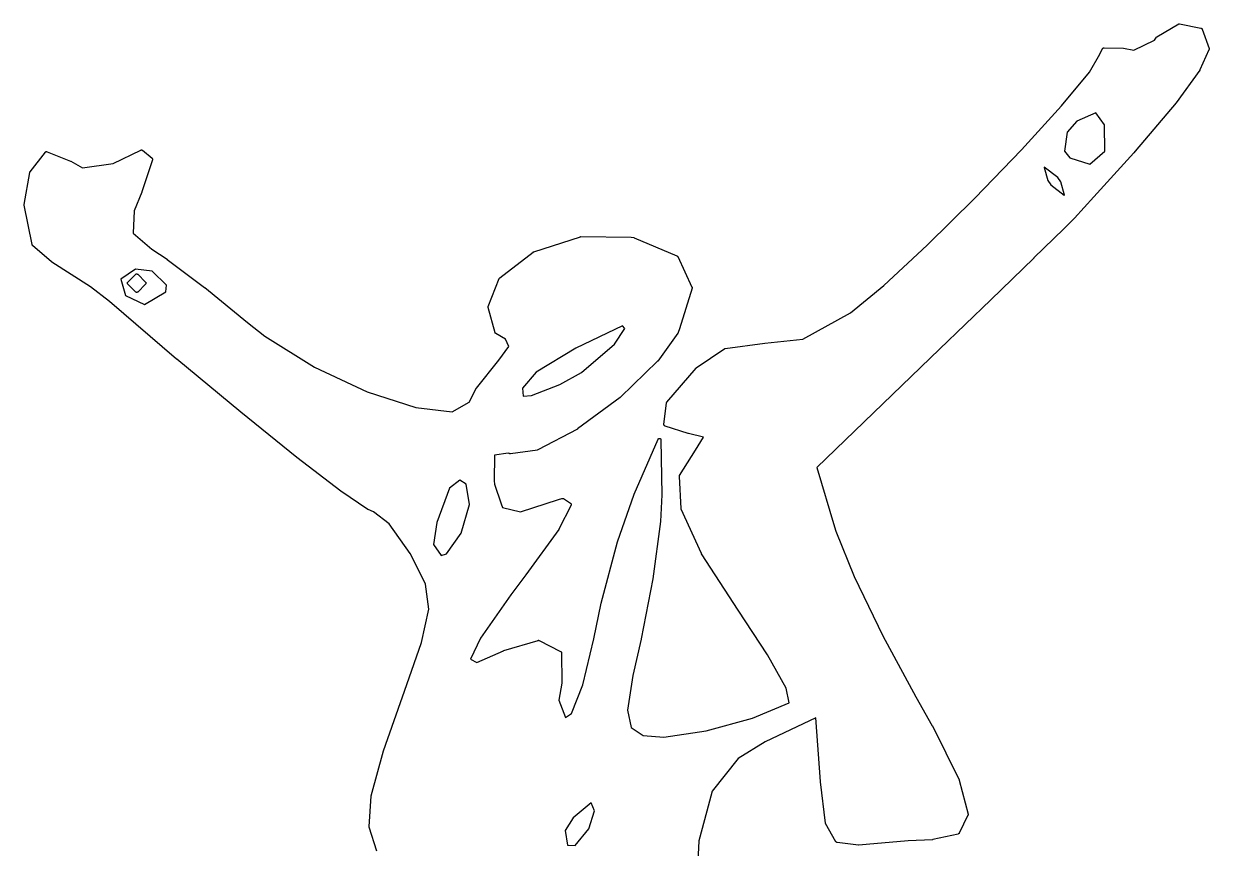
# Model space of a CAD drawing. Extents: x 69 to 231, y -99 to -49.
# Drawn here: x 165.905 to 169.905, y -87.188 to -84.404 of the extents above; entities that cross this region are included whole.
import ezdxf

# ---------------------------------------------------------------- set-up
doc = ezdxf.new("R2010")
doc.units = 0
doc.layers.add('BLACK', color=7, linetype='CONTINUOUS')

msp = doc.modelspace()

# ---------------------------------------------------------------- linework, layer by layer
at = {"layer": 'BLACK', "linetype": 'CONTINUOUS'}
for p, q in [((169.728, -84.4488), (169.802, -84.4051)), ((169.802, -84.4048), (169.803, -84.4047)), ((169.802, -84.405), (169.802, -84.4048)), ((169.802, -84.4048), (169.802, -84.4048)), ((169.802, -84.4051), (169.802, -84.405)), ((169.802, -84.4051), (169.802, -84.4051)), ((169.803, -84.4046), (169.803, -84.4045)), ((169.803, -84.4045), (169.803, -84.4045)), ((169.803, -84.4045), (169.804, -84.4045)), ((169.803, -84.4047), (169.803, -84.4046)), ((169.804, -84.4045), (169.804, -84.4044)), ((169.804, -84.4044), (169.804, -84.4045)), ((169.804, -84.4045), (169.804, -84.4045)), ((169.804, -84.4045), (169.805, -84.4045)), ((169.805, -84.4045), (169.805, -84.4045)), ((169.805, -84.4045), (169.805, -84.4045)), ((169.805, -84.4045), (169.877, -84.4193)), ((169.877, -84.4193), (169.878, -84.4193)), ((169.878, -84.4193), (169.878, -84.4193)), ((169.878, -84.4193), (169.878, -84.4193)), ((169.878, -84.4193), (169.878, -84.4195)), ((169.878, -84.4195), (169.878, -84.4196)), ((169.878, -84.4196), (169.879, -84.4196)), ((169.879, -84.4196), (169.879, -84.4197)), ((169.879, -84.4197), (169.879, -84.4199)), ((169.879, -84.4199), (169.879, -84.4201)), ((169.879, -84.4201), (169.879, -84.4201)), ((169.879, -84.4201), (169.879, -84.4202)), ((169.879, -84.4202), (169.88, -84.4204)), ((169.88, -84.4204), (169.88, -84.4207)), ((169.88, -84.4207), (169.88, -84.4208)), ((169.88, -84.4208), (169.88, -84.4208)), ((169.88, -84.4208), (169.88, -84.4211)), ((169.88, -84.4211), (169.881, -84.4214)), ((169.881, -84.4214), (169.881, -84.4215)), ((169.881, -84.4215), (169.881, -84.4216)), ((169.881, -84.4216), (169.881, -84.4219)), ((169.881, -84.4219), (169.881, -84.4223)), ((169.881, -84.4223), (169.881, -84.4224)), ((169.881, -84.4224), (169.881, -84.4225)), ((169.881, -84.4225), (169.905, -84.4885)), ((169.65, -84.4932), (169.72, -84.4597)), ((169.72, -84.4597), (169.727, -84.4503)), ((169.727, -84.4494), (169.728, -84.4491)), ((169.727, -84.4495), (169.727, -84.4494)), ((169.727, -84.4494), (169.727, -84.4494)), ((169.727, -84.4498), (169.727, -84.4495)), ((169.727, -84.4501), (169.727, -84.4498)), ((169.727, -84.4502), (169.727, -84.4501)), ((169.727, -84.4503), (169.727, -84.4502)), ((169.727, -84.4502), (169.727, -84.4502)), ((169.728, -84.4489), (169.728, -84.4488)), ((169.728, -84.4491), (169.728, -84.4489)), ((169.728, -84.4489), (169.728, -84.4489)), ((169.501, -84.5676), (169.536, -84.5068)), ((169.536, -84.5068), (169.545, -84.4885)), ((169.545, -84.4879), (169.546, -84.4877)), ((169.545, -84.4881), (169.545, -84.4879)), ((169.545, -84.4884), (169.545, -84.4881)), ((169.545, -84.4885), (169.545, -84.4884)), ((169.546, -84.4869), (169.547, -84.4867)), ((169.546, -84.487), (169.546, -84.4869)), ((169.546, -84.4871), (169.546, -84.487)), ((169.546, -84.4874), (169.546, -84.4871)), ((169.546, -84.4876), (169.546, -84.4874)), ((169.546, -84.4877), (169.546, -84.4876)), ((169.547, -84.4862), (169.548, -84.4861)), ((169.547, -84.4864), (169.547, -84.4862)), ((169.547, -84.4865), (169.547, -84.4864)), ((169.547, -84.4864), (169.547, -84.4864)), ((169.547, -84.4867), (169.547, -84.4865)), ((169.548, -84.4859), (169.549, -84.4858)), ((169.548, -84.486), (169.548, -84.4859)), ((169.548, -84.4861), (169.548, -84.486)), ((169.548, -84.486), (169.548, -84.486)), ((169.549, -84.4858), (169.549, -84.4857)), ((169.549, -84.4857), (169.549, -84.4857)), ((169.549, -84.4857), (169.55, -84.4857)), ((169.549, -84.4858), (169.549, -84.4858)), ((169.55, -84.4857), (169.615, -84.4867)), ((169.615, -84.4867), (169.615, -84.4867)), ((169.615, -84.4867), (169.615, -84.4868)), ((169.615, -84.4868), (169.615, -84.4868)), ((169.615, -84.4868), (169.65, -84.4932)), ((169.904, -84.4922), (169.873, -84.5607)), ((169.905, -84.4918), (169.904, -84.4922)), ((169.905, -84.4885), (169.905, -84.4885)), ((169.905, -84.4885), (169.905, -84.489)), ((169.905, -84.489), (169.905, -84.4893)), ((169.905, -84.4893), (169.905, -84.4894)), ((169.905, -84.4894), (169.905, -84.4895)), ((169.905, -84.4895), (169.905, -84.4899)), ((169.905, -84.4899), (169.905, -84.4903)), ((169.905, -84.4903), (169.905, -84.4904)), ((169.905, -84.4904), (169.905, -84.4904)), ((169.905, -84.4904), (169.905, -84.4908)), ((169.905, -84.4908), (169.905, -84.4913)), ((169.905, -84.4913), (169.905, -84.4913)), ((169.905, -84.4913), (169.905, -84.4914)), ((169.905, -84.4914), (169.905, -84.4918)), ((169.406, -84.6817), (169.501, -84.5676)), ((169.873, -84.5616), (169.793, -84.6716)), ((169.873, -84.5607), (169.873, -84.5607)), ((169.873, -84.5607), (169.873, -84.5612)), ((169.873, -84.5612), (169.873, -84.5615)), ((169.873, -84.5615), (169.873, -84.5616)), ((169.873, -84.5616), (169.873, -84.5616)), ((169.873, -84.5616), (169.873, -84.5616)), ((169.793, -84.6719), (169.655, -84.8344)), ((169.793, -84.6716), (169.793, -84.6717)), ((169.793, -84.6717), (169.793, -84.6718)), ((169.793, -84.6718), (169.793, -84.6719)), ((169.271, -84.83), (169.406, -84.6817)), ((169.522, -84.7052), (169.458, -84.7333)), ((169.552, -84.7462), (169.522, -84.7052)), ((169.458, -84.7333), (169.426, -84.7704)), ((169.553, -84.8343), (169.552, -84.7462)), ((169.426, -84.7704), (169.417, -84.835)), ((165.927, -84.9041), (165.978, -84.8381)), ((165.978, -84.8373), (165.979, -84.8372)), ((165.978, -84.8375), (165.978, -84.8373)), ((165.978, -84.8377), (165.978, -84.8375)), ((165.978, -84.8379), (165.978, -84.8377)), ((165.978, -84.838), (165.978, -84.8379)), ((165.978, -84.8381), (165.978, -84.838)), ((165.979, -84.8368), (165.98, -84.8367)), ((165.979, -84.8369), (165.979, -84.8368)), ((165.979, -84.837), (165.979, -84.8369)), ((165.979, -84.8372), (165.979, -84.837)), ((165.98, -84.8364), (165.98, -84.8363)), ((165.98, -84.8363), (165.981, -84.8363)), ((165.98, -84.8365), (165.98, -84.8364)), ((165.98, -84.8366), (165.98, -84.8365)), ((165.98, -84.8367), (165.98, -84.8366)), ((165.981, -84.8362), (165.982, -84.8361)), ((165.981, -84.8363), (165.981, -84.8362)), ((165.981, -84.8362), (165.981, -84.8362)), ((165.981, -84.8362), (165.981, -84.8362)), ((165.982, -84.8361), (165.982, -84.8362)), ((165.982, -84.8362), (165.982, -84.8362)), ((165.982, -84.8362), (165.982, -84.8362)), ((165.982, -84.8362), (165.983, -84.8362)), ((165.983, -84.8362), (165.983, -84.8363)), ((165.983, -84.8363), (165.983, -84.8363)), ((165.983, -84.8363), (165.983, -84.8364)), ((165.983, -84.8364), (165.984, -84.8365)), ((165.984, -84.8365), (166.063, -84.8681)), ((166.207, -84.8763), (166.3, -84.8309)), ((166.3, -84.8309), (166.301, -84.8307)), ((166.3, -84.8309), (166.3, -84.8309)), ((166.301, -84.8306), (166.301, -84.8305)), ((166.301, -84.8305), (166.302, -84.8305)), ((166.301, -84.8307), (166.301, -84.8306)), ((166.301, -84.8306), (166.301, -84.8306)), ((166.302, -84.8305), (166.302, -84.8304)), ((166.302, -84.8304), (166.302, -84.8304)), ((166.302, -84.8304), (166.302, -84.8304)), ((166.302, -84.8304), (166.303, -84.8304)), ((166.303, -84.8304), (166.303, -84.8304)), ((166.303, -84.8304), (166.303, -84.8304)), ((166.303, -84.8304), (166.303, -84.8305)), ((166.303, -84.8305), (166.304, -84.8306)), ((166.304, -84.8306), (166.304, -84.8306)), ((166.304, -84.8306), (166.304, -84.8307)), ((166.304, -84.8307), (166.304, -84.8307)), ((166.304, -84.8307), (166.304, -84.8309)), ((166.304, -84.8309), (166.305, -84.831)), ((166.305, -84.831), (166.305, -84.8311)), ((166.305, -84.8311), (166.305, -84.8311)), ((166.305, -84.8311), (166.305, -84.8314)), ((166.305, -84.8314), (166.306, -84.8316)), ((166.306, -84.8316), (166.338, -84.8588)), ((169.114, -84.9933), (169.271, -84.83)), ((169.417, -84.835), (169.435, -84.8574)), ((169.502, -84.8781), (169.553, -84.8343)), ((169.65, -84.84), (169.515, -84.9891)), ((169.655, -84.8346), (169.65, -84.8399)), ((169.65, -84.8399), (169.65, -84.84)), ((169.65, -84.84), (169.65, -84.84)), ((169.655, -84.8344), (169.655, -84.8345)), ((169.655, -84.8345), (169.655, -84.8345)), ((169.655, -84.8345), (169.655, -84.8346)), ((166.063, -84.8681), (166.064, -84.8681)), ((166.064, -84.8681), (166.064, -84.8683)), ((166.064, -84.8683), (166.064, -84.8684)), ((166.064, -84.8684), (166.103, -84.8908)), ((166.103, -84.8908), (166.207, -84.8763)), ((166.339, -84.8642), (166.304, -84.9724)), ((166.338, -84.8588), (166.338, -84.8588)), ((166.338, -84.8588), (166.338, -84.8593)), ((166.338, -84.8593), (166.338, -84.8595)), ((166.338, -84.8595), (166.338, -84.8595)), ((166.338, -84.8595), (166.338, -84.8595)), ((166.338, -84.8595), (166.339, -84.8601)), ((166.339, -84.8601), (166.339, -84.8604)), ((166.339, -84.8604), (166.339, -84.8604)), ((166.339, -84.8604), (166.339, -84.8604)), ((166.339, -84.8604), (166.339, -84.861)), ((166.339, -84.861), (166.339, -84.8613)), ((166.339, -84.8613), (166.339, -84.8613)), ((166.339, -84.8613), (166.339, -84.8613)), ((166.339, -84.8613), (166.339, -84.8618)), ((166.339, -84.8618), (166.34, -84.8622)), ((166.34, -84.8622), (166.339, -84.8626)), ((166.339, -84.8626), (166.339, -84.8632)), ((166.339, -84.8632), (166.339, -84.8632)), ((166.339, -84.8632), (166.339, -84.8632)), ((166.339, -84.8632), (166.339, -84.8638)), ((166.339, -84.8638), (166.339, -84.8642)), ((166.34, -84.8622), (166.34, -84.8622)), ((166.34, -84.8622), (166.34, -84.8622)), ((169.435, -84.8574), (169.502, -84.8781)), ((165.906, -85.0147), (165.926, -84.9062)), ((165.926, -84.9049), (165.927, -84.9047)), ((165.926, -84.9051), (165.926, -84.9049)), ((165.926, -84.9052), (165.926, -84.9051)), ((165.926, -84.9056), (165.926, -84.9052)), ((165.926, -84.9059), (165.926, -84.9056)), ((165.926, -84.906), (165.926, -84.9059)), ((165.926, -84.9062), (165.926, -84.906)), ((165.926, -84.9062), (165.926, -84.9062)), ((165.927, -84.9043), (165.927, -84.9041)), ((165.927, -84.9044), (165.927, -84.9043)), ((165.927, -84.9047), (165.927, -84.9044)), ((169.394, -84.9241), (169.348, -84.8892)), ((169.348, -84.8892), (169.348, -84.8895)), ((169.348, -84.8895), (169.36, -84.9341)), ((169.36, -84.9341), (169.37, -84.9484)), ((169.37, -84.9484), (169.415, -84.9833)), ((169.404, -84.9384), (169.394, -84.9241)), ((169.416, -84.983), (169.404, -84.9384)), ((166.304, -84.9727), (166.278, -85.0364)), ((166.304, -84.9724), (166.304, -84.9724)), ((166.304, -84.9724), (166.304, -84.9726)), ((166.304, -84.9726), (166.304, -84.9727)), ((168.953, -85.1524), (169.114, -84.9933)), ((169.415, -84.9833), (169.416, -84.983)), ((169.515, -84.9891), (169.45, -85.0604)), ((169.515, -84.9891), (169.515, -84.9891)), ((165.905, -85.0156), (165.906, -85.0151)), ((165.905, -85.0157), (165.905, -85.0156)), ((165.905, -85.0156), (165.905, -85.0156)), ((165.906, -85.0161), (165.905, -85.0157)), ((165.906, -85.0151), (165.906, -85.0147)), ((165.906, -85.0166), (165.906, -85.0161)), ((165.933, -85.1501), (165.906, -85.0166)), ((165.906, -85.0166), (165.906, -85.0166)), ((165.906, -85.0166), (165.906, -85.0166)), ((165.906, -85.0166), (165.906, -85.0166)), ((166.278, -85.0364), (166.274, -85.1111)), ((169.45, -85.0606), (169.414, -85.097)), ((169.45, -85.0604), (169.45, -85.0605)), ((169.45, -85.0605), (169.45, -85.0605)), ((169.45, -85.0605), (169.45, -85.0606)), ((166.274, -85.1111), (166.337, -85.1653)), ((169.414, -85.0971), (169.313, -85.1953)), ((169.414, -85.097), (169.414, -85.0971)), ((165.933, -85.1503), (165.933, -85.1501)), ((165.933, -85.1504), (165.933, -85.1503)), ((165.933, -85.1507), (165.933, -85.1504)), ((165.934, -85.1511), (165.933, -85.1507)), ((165.934, -85.1512), (165.934, -85.1511)), ((165.934, -85.1513), (165.934, -85.1512)), ((165.934, -85.1516), (165.934, -85.1513)), ((165.934, -85.1519), (165.934, -85.1516)), ((165.934, -85.152), (165.934, -85.1519)), ((165.934, -85.1521), (165.934, -85.152)), ((165.934, -85.1524), (165.934, -85.1521)), ((165.935, -85.1527), (165.934, -85.1524)), ((165.935, -85.1528), (165.935, -85.1527)), ((165.935, -85.1529), (165.935, -85.1528)), ((165.999, -85.2087), (165.935, -85.1529)), ((165.935, -85.1529), (165.935, -85.1529)), ((167.626, -85.1744), (167.783, -85.1234)), ((167.783, -85.1234), (167.784, -85.1233)), ((167.783, -85.1234), (167.783, -85.1234)), ((167.783, -85.1234), (167.783, -85.1234)), ((167.784, -85.1233), (167.784, -85.1232)), ((167.784, -85.1232), (167.784, -85.1232)), ((167.784, -85.1232), (167.785, -85.1232)), ((167.784, -85.1233), (167.784, -85.1233)), ((167.785, -85.1232), (167.954, -85.1246)), ((167.954, -85.1246), (167.954, -85.1246)), ((167.954, -85.1246), (167.954, -85.1246)), ((167.954, -85.1246), (167.954, -85.1246)), ((167.954, -85.1246), (167.955, -85.1247)), ((167.955, -85.1247), (167.964, -85.1266)), ((167.964, -85.1266), (167.964, -85.1266)), ((167.964, -85.1266), (167.964, -85.1266)), ((167.964, -85.1266), (167.964, -85.1266)), ((167.964, -85.1266), (167.964, -85.1267)), ((167.964, -85.1267), (167.965, -85.1268)), ((167.965, -85.1268), (168.109, -85.1879)), ((168.807, -85.2881), (168.953, -85.1524)), ((166.337, -85.1653), (166.389, -85.1997)), ((166.389, -85.1997), (166.389, -85.1998)), ((166.389, -85.1998), (166.389, -85.1998)), ((166.389, -85.1998), (166.389, -85.1999)), ((166.389, -85.1999), (166.497, -85.281)), ((167.511, -85.2625), (167.624, -85.1752)), ((167.624, -85.1749), (167.625, -85.1748)), ((167.624, -85.1751), (167.624, -85.1749)), ((167.624, -85.1752), (167.624, -85.1751)), ((167.625, -85.1745), (167.626, -85.1744)), ((167.625, -85.1746), (167.625, -85.1745)), ((167.625, -85.1747), (167.625, -85.1746)), ((167.625, -85.1748), (167.625, -85.1747)), ((168.109, -85.1879), (168.109, -85.188)), ((168.109, -85.188), (168.11, -85.1881)), ((168.11, -85.1881), (168.11, -85.1883)), ((168.11, -85.1883), (168.11, -85.1884)), ((168.11, -85.1884), (168.11, -85.1884)), ((168.11, -85.1884), (168.11, -85.1887)), ((168.11, -85.1887), (168.111, -85.1889)), ((168.111, -85.1889), (168.111, -85.189)), ((168.111, -85.189), (168.111, -85.1891)), ((168.111, -85.1891), (168.111, -85.1893)), ((168.111, -85.1893), (168.111, -85.1896)), ((168.111, -85.1896), (168.111, -85.1897)), ((168.111, -85.1897), (168.111, -85.1898)), ((168.111, -85.1898), (168.112, -85.1901)), ((168.112, -85.1901), (168.112, -85.1904)), ((168.112, -85.1904), (168.159, -85.2938)), ((169.313, -85.1954), (169.168, -85.3364)), ((169.313, -85.1953), (169.313, -85.1954)), ((166, -85.2089), (165.999, -85.2087)), ((166, -85.2091), (166, -85.2089)), ((166.13, -85.2925), (166, -85.2091)), ((166, -85.2091), (166, -85.2091)), ((166.282, -85.2334), (166.233, -85.2665)), ((166.338, -85.2399), (166.282, -85.2334)), ((166.387, -85.2868), (166.338, -85.2399)), ((166.233, -85.2665), (166.248, -85.3222)), ((166.255, -85.2774), (166.256, -85.2771)), ((166.255, -85.2779), (166.255, -85.2774)), ((166.255, -85.2774), (166.255, -85.2774)), ((166.255, -85.2774), (166.255, -85.2774)), ((166.255, -85.2783), (166.255, -85.2779)), ((166.255, -85.2787), (166.255, -85.2783)), ((166.255, -85.2783), (166.255, -85.2783)), ((166.255, -85.2783), (166.255, -85.2783)), ((166.255, -85.2792), (166.255, -85.2787)), ((166.255, -85.2798), (166.255, -85.2792)), ((166.255, -85.2792), (166.255, -85.2792)), ((166.255, -85.2792), (166.255, -85.2792)), ((166.255, -85.2802), (166.255, -85.2798)), ((166.256, -85.2767), (166.283, -85.2502)), ((166.256, -85.2771), (166.256, -85.2767)), ((166.283, -85.2496), (166.284, -85.2493)), ((166.283, -85.2498), (166.283, -85.2496)), ((166.283, -85.2496), (166.283, -85.2496)), ((166.283, -85.2496), (166.283, -85.2496)), ((166.283, -85.2502), (166.283, -85.2498)), ((166.283, -85.2502), (166.283, -85.2502)), ((166.284, -85.2491), (166.285, -85.2489)), ((166.284, -85.2493), (166.284, -85.2491)), ((166.284, -85.2491), (166.284, -85.2491)), ((166.284, -85.2491), (166.284, -85.2491)), ((166.285, -85.2489), (166.285, -85.2488)), ((166.285, -85.2488), (166.285, -85.2488)), ((166.285, -85.2488), (166.285, -85.2488)), ((166.285, -85.2488), (166.286, -85.2488)), ((166.286, -85.2488), (166.286, -85.2488)), ((166.286, -85.2488), (166.286, -85.2488)), ((166.286, -85.2488), (166.287, -85.2488)), ((166.286, -85.2488), (166.286, -85.2488)), ((166.286, -85.2488), (166.286, -85.2488)), ((166.287, -85.2488), (166.287, -85.2489)), ((166.287, -85.2489), (166.287, -85.2489)), ((166.287, -85.2489), (166.288, -85.249)), ((166.288, -85.249), (166.288, -85.2491)), ((166.288, -85.2491), (166.288, -85.2491)), ((166.288, -85.2491), (166.288, -85.2491)), ((166.288, -85.2491), (166.288, -85.2494)), ((166.288, -85.2494), (166.289, -85.2496)), ((166.289, -85.2496), (166.289, -85.2496)), ((166.289, -85.2496), (166.289, -85.2496)), ((166.289, -85.2496), (166.289, -85.2499)), ((166.289, -85.2499), (166.29, -85.2502)), ((166.29, -85.2502), (166.29, -85.2502)), ((166.29, -85.2502), (166.29, -85.2502)), ((166.29, -85.2502), (166.29, -85.2502)), ((166.29, -85.2502), (166.316, -85.2767)), ((166.316, -85.2767), (166.316, -85.2767)), ((166.316, -85.2767), (166.316, -85.2771)), ((166.316, -85.2771), (166.317, -85.2775)), ((166.317, -85.2775), (166.317, -85.2775)), ((166.317, -85.2775), (166.317, -85.2775)), ((166.317, -85.2775), (166.317, -85.278)), ((166.317, -85.278), (166.317, -85.2783)), ((166.317, -85.2783), (166.317, -85.2783)), ((166.317, -85.2783), (166.317, -85.2784)), ((166.317, -85.2784), (166.317, -85.2789)), ((166.317, -85.2789), (166.317, -85.2793)), ((166.317, -85.2793), (166.317, -85.2793)), ((166.317, -85.2793), (166.317, -85.2793)), ((166.317, -85.2793), (166.317, -85.2797)), ((166.317, -85.2797), (166.317, -85.2802)), ((167.472, -85.3591), (167.509, -85.2646)), ((167.509, -85.2643), (167.51, -85.264)), ((167.509, -85.2646), (167.509, -85.2643)), ((167.509, -85.2646), (167.509, -85.2646)), ((167.51, -85.263), (167.511, -85.2628)), ((167.51, -85.2631), (167.51, -85.263)), ((167.51, -85.2632), (167.51, -85.2631)), ((167.51, -85.2635), (167.51, -85.2632)), ((167.51, -85.2637), (167.51, -85.2635)), ((167.51, -85.2639), (167.51, -85.2637)), ((167.51, -85.264), (167.51, -85.2639)), ((167.511, -85.2628), (167.511, -85.2625)), ((166.194, -85.3425), (166.13, -85.2925)), ((166.255, -85.2807), (166.255, -85.2802)), ((166.255, -85.2802), (166.255, -85.2802)), ((166.255, -85.2802), (166.255, -85.2802)), ((166.255, -85.2811), (166.255, -85.2807)), ((166.255, -85.2812), (166.255, -85.2811)), ((166.255, -85.2811), (166.255, -85.2811)), ((166.255, -85.2815), (166.255, -85.2812)), ((166.255, -85.2821), (166.255, -85.2815)), ((166.255, -85.2824), (166.255, -85.2821)), ((166.255, -85.2821), (166.255, -85.2821)), ((166.255, -85.2821), (166.255, -85.2821)), ((166.255, -85.2829), (166.255, -85.2824)), ((166.255, -85.283), (166.255, -85.2829)), ((166.255, -85.2829), (166.255, -85.2829)), ((166.256, -85.2833), (166.255, -85.283)), ((166.256, -85.2837), (166.256, -85.2833)), ((166.283, -85.3102), (166.256, -85.2837)), ((166.256, -85.2837), (166.256, -85.2837)), ((166.283, -85.3105), (166.283, -85.3102)), ((166.283, -85.3108), (166.283, -85.3105)), ((166.284, -85.3111), (166.283, -85.3108)), ((166.283, -85.3108), (166.283, -85.3108)), ((166.283, -85.3108), (166.283, -85.3108)), ((166.284, -85.3113), (166.284, -85.3111)), ((166.285, -85.3114), (166.284, -85.3113)), ((166.284, -85.3113), (166.284, -85.3113)), ((166.284, -85.3113), (166.284, -85.3113)), ((166.285, -85.3116), (166.285, -85.3114)), ((166.286, -85.3116), (166.285, -85.3116)), ((166.285, -85.3116), (166.285, -85.3116)), ((166.285, -85.3116), (166.285, -85.3116)), ((166.287, -85.3116), (166.286, -85.3117)), ((166.286, -85.3117), (166.286, -85.3116)), ((166.286, -85.3117), (166.286, -85.3117)), ((166.286, -85.3117), (166.286, -85.3117)), ((166.288, -85.3113), (166.287, -85.3115)), ((166.287, -85.3115), (166.287, -85.3116)), ((166.287, -85.3116), (166.287, -85.3116)), ((166.287, -85.3116), (166.287, -85.3116)), ((166.287, -85.3116), (166.287, -85.3116)), ((166.289, -85.3109), (166.288, -85.3111)), ((166.288, -85.3111), (166.288, -85.3113)), ((166.288, -85.3113), (166.288, -85.3113)), ((166.288, -85.3113), (166.288, -85.3113)), ((166.29, -85.3103), (166.289, -85.3105)), ((166.289, -85.3105), (166.289, -85.3108)), ((166.289, -85.3108), (166.289, -85.3108)), ((166.289, -85.3108), (166.289, -85.3109)), ((166.316, -85.2837), (166.29, -85.3102)), ((166.29, -85.3102), (166.29, -85.3103)), ((166.312, -85.3524), (166.384, -85.3091)), ((166.317, -85.283), (166.316, -85.2833)), ((166.316, -85.2833), (166.316, -85.2837)), ((166.317, -85.2802), (166.317, -85.2802)), ((166.317, -85.2802), (166.317, -85.2803)), ((166.317, -85.2803), (166.317, -85.2807)), ((166.317, -85.2807), (166.317, -85.2812)), ((166.317, -85.2812), (166.317, -85.2812)), ((166.317, -85.2812), (166.317, -85.2812)), ((166.317, -85.2812), (166.317, -85.2818)), ((166.317, -85.2818), (166.317, -85.2821)), ((166.317, -85.2821), (166.317, -85.2821)), ((166.317, -85.2821), (166.317, -85.2822)), ((166.317, -85.2822), (166.317, -85.2825)), ((166.317, -85.2825), (166.317, -85.283)), ((166.317, -85.283), (166.317, -85.283)), ((166.317, -85.283), (166.317, -85.283)), ((166.384, -85.3091), (166.387, -85.2868)), ((166.497, -85.281), (166.515, -85.295)), ((166.515, -85.295), (166.515, -85.295)), ((166.515, -85.295), (166.515, -85.2951)), ((166.515, -85.2951), (166.516, -85.2951)), ((166.516, -85.2951), (166.66, -85.413)), ((168.16, -85.2974), (168.117, -85.4347)), ((168.159, -85.2938), (168.159, -85.2939)), ((168.159, -85.2939), (168.16, -85.2942)), ((168.16, -85.2942), (168.16, -85.2945)), ((168.16, -85.2945), (168.16, -85.2946)), ((168.16, -85.2946), (168.16, -85.2948)), ((168.16, -85.2948), (168.16, -85.2951)), ((168.16, -85.2951), (168.16, -85.2954)), ((168.16, -85.2954), (168.16, -85.2956)), ((168.16, -85.2956), (168.16, -85.2957)), ((168.16, -85.2957), (168.16, -85.2961)), ((168.16, -85.2961), (168.16, -85.2964)), ((168.16, -85.2964), (168.16, -85.2966)), ((168.16, -85.2966), (168.16, -85.2967)), ((168.16, -85.2967), (168.16, -85.297)), ((168.16, -85.297), (168.16, -85.2974)), ((168.695, -85.3801), (168.807, -85.2881)), ((166.421, -85.5366), (166.194, -85.3425)), ((166.248, -85.3222), (166.312, -85.3524)), ((167.472, -85.3592), (167.472, -85.3591)), ((167.472, -85.3593), (167.472, -85.3592)), ((167.472, -85.3597), (167.472, -85.3593)), ((167.472, -85.36), (167.472, -85.3597)), ((167.472, -85.3602), (167.472, -85.36)), ((169.168, -85.3364), (168.995, -85.5034)), ((169.168, -85.3364), (169.168, -85.3364)), ((167.472, -85.3603), (167.472, -85.3602)), ((167.472, -85.3607), (167.472, -85.3603)), ((167.472, -85.361), (167.472, -85.3607)), ((167.472, -85.3611), (167.472, -85.361)), ((167.472, -85.3613), (167.472, -85.3611)), ((167.472, -85.3616), (167.472, -85.3613)), ((167.472, -85.362), (167.472, -85.3616)), ((167.472, -85.3621), (167.472, -85.362)), ((167.472, -85.3622), (167.472, -85.3621)), ((167.472, -85.3623), (167.472, -85.3622)), ((167.496, -85.4475), (167.472, -85.3623)), ((168.534, -85.4689), (168.695, -85.3801)), ((166.66, -85.413), (166.719, -85.4592)), ((167.925, -85.4249), (167.768, -85.5)), ((167.898, -85.4858), (167.933, -85.4337)), ((167.933, -85.4337), (167.925, -85.4249)), ((168.117, -85.4347), (168.113, -85.4473)), ((166.719, -85.4592), (166.886, -85.5636)), ((167.496, -85.4479), (167.496, -85.4475)), ((167.496, -85.4483), (167.496, -85.4479)), ((167.496, -85.4484), (167.496, -85.4483)), ((167.496, -85.4487), (167.496, -85.4484)), ((167.496, -85.4484), (167.496, -85.4484)), ((167.497, -85.4491), (167.496, -85.4487)), ((167.497, -85.4492), (167.497, -85.4491)), ((167.497, -85.4495), (167.497, -85.4492)), ((167.497, -85.4492), (167.497, -85.4492)), ((167.497, -85.4498), (167.497, -85.4495)), ((167.497, -85.4499), (167.497, -85.4498)), ((167.497, -85.45), (167.497, -85.4499)), ((167.498, -85.4502), (167.497, -85.45)), ((167.498, -85.4504), (167.498, -85.4502)), ((167.498, -85.4505), (167.498, -85.4504)), ((167.53, -85.469), (167.498, -85.4505)), ((167.542, -85.4943), (167.53, -85.469)), ((168.112, -85.4487), (168.044, -85.5432)), ((168.113, -85.4479), (168.112, -85.4481)), ((168.112, -85.4481), (168.112, -85.4483)), ((168.112, -85.4483), (168.112, -85.4485)), ((168.112, -85.4485), (168.112, -85.4487)), ((168.113, -85.4473), (168.113, -85.4474)), ((168.113, -85.4474), (168.113, -85.4476)), ((168.113, -85.4476), (168.113, -85.4479)), ((168.406, -85.4832), (168.534, -85.4689)), ((167.508, -85.5408), (167.542, -85.4943)), ((167.768, -85.5), (167.634, -85.5806)), ((167.787, -85.5824), (167.898, -85.4858)), ((168.174, -85.5666), (168.27, -85.5013)), ((168.27, -85.5013), (168.271, -85.5012)), ((168.27, -85.5013), (168.27, -85.5013)), ((168.271, -85.5008), (168.272, -85.5007)), ((168.271, -85.501), (168.271, -85.5008)), ((168.271, -85.5008), (168.271, -85.5008)), ((168.271, -85.5011), (168.271, -85.501)), ((168.271, -85.5012), (168.271, -85.5011)), ((168.272, -85.5005), (168.406, -85.4832)), ((168.272, -85.5006), (168.272, -85.5005)), ((168.272, -85.5005), (168.272, -85.5005)), ((168.272, -85.5005), (168.272, -85.5005)), ((168.272, -85.5007), (168.272, -85.5006)), ((168.406, -85.4832), (168.406, -85.4832)), ((168.406, -85.4832), (168.406, -85.4832)), ((168.406, -85.4832), (168.406, -85.4832)), ((168.995, -85.5034), (168.581, -85.9025)), ((168.995, -85.5034), (168.995, -85.5034)), ((166.422, -85.5366), (166.421, -85.5366)), ((166.638, -85.716), (166.422, -85.5366)), ((167.433, -85.635), (167.508, -85.5408)), ((168.043, -85.5438), (167.918, -85.6656)), ((168.044, -85.5435), (168.043, -85.5438)), ((168.044, -85.5432), (168.044, -85.5432)), ((168.044, -85.5432), (168.044, -85.5435)), ((166.886, -85.5636), (167.064, -85.6468)), ((167.634, -85.5806), (167.588, -85.6343)), ((167.714, -85.6222), (167.787, -85.5824)), ((168.075, -85.6816), (168.174, -85.5675)), ((168.174, -85.5667), (168.174, -85.5666)), ((168.174, -85.5668), (168.174, -85.5667)), ((168.174, -85.567), (168.174, -85.5668)), ((168.174, -85.5673), (168.174, -85.567)), ((168.174, -85.5674), (168.174, -85.5673)), ((168.174, -85.5675), (168.174, -85.5674)), ((168.174, -85.5675), (168.174, -85.5675)), ((167.408, -85.6822), (167.432, -85.6358)), ((167.432, -85.6353), (167.433, -85.635)), ((167.432, -85.6358), (167.432, -85.6353)), ((167.432, -85.6358), (167.432, -85.6358)), ((167.588, -85.6343), (167.59, -85.6613)), ((167.618, -85.66), (167.714, -85.6222)), ((167.064, -85.6468), (167.228, -85.7)), ((167.59, -85.6613), (167.618, -85.66)), ((167.917, -85.666), (167.773, -85.7726)), ((167.918, -85.6656), (167.917, -85.6658)), ((167.917, -85.6658), (167.917, -85.666)), ((167.918, -85.6656), (167.918, -85.6656)), ((166.638, -85.7161), (166.638, -85.716)), ((166.638, -85.716), (166.638, -85.716)), ((166.827, -85.8686), (166.638, -85.7161)), ((167.228, -85.7), (167.35, -85.7142)), ((167.35, -85.7142), (167.408, -85.6822)), ((168.065, -85.7572), (168.074, -85.6843)), ((168.074, -85.6837), (168.075, -85.6833)), ((168.074, -85.6842), (168.074, -85.6837)), ((168.074, -85.6843), (168.074, -85.6842)), ((168.075, -85.682), (168.075, -85.6816)), ((168.075, -85.6824), (168.075, -85.682)), ((168.075, -85.6828), (168.075, -85.6824)), ((168.075, -85.6824), (168.075, -85.6824)), ((168.075, -85.6824), (168.075, -85.6824)), ((168.075, -85.6833), (168.075, -85.6828)), ((168.075, -85.6833), (168.075, -85.6833)), ((168.075, -85.6833), (168.075, -85.6833)), ((168.065, -85.7574), (168.065, -85.7572)), ((168.065, -85.7572), (168.065, -85.7572)), ((168.065, -85.7572), (168.065, -85.7572)), ((168.065, -85.7582), (168.065, -85.7574)), ((168.065, -85.7591), (168.065, -85.7582)), ((168.066, -85.7601), (168.065, -85.7591)), ((167.773, -85.773), (167.64, -85.8431)), ((167.773, -85.7726), (167.773, -85.7726)), ((167.773, -85.7726), (167.773, -85.7728)), ((167.773, -85.7728), (167.773, -85.773)), ((168.066, -85.7609), (168.066, -85.7601)), ((168.067, -85.7616), (168.066, -85.7609)), ((168.066, -85.7609), (168.066, -85.7609)), ((168.066, -85.7609), (168.066, -85.7609)), ((168.068, -85.7622), (168.067, -85.7616)), ((168.068, -85.7625), (168.068, -85.7622)), ((168.069, -85.7626), (168.068, -85.7625)), ((168.147, -85.7877), (168.069, -85.7626)), ((168.069, -85.7626), (168.069, -85.7626)), ((168.069, -85.7626), (168.069, -85.7626)), ((168.069, -85.7626), (168.069, -85.7626)), ((168.147, -85.7878), (168.147, -85.7877)), ((168.147, -85.7877), (168.147, -85.7877)), ((168.148, -85.7878), (168.147, -85.7878)), ((168.199, -85.8004), (168.148, -85.7878)), ((167.965, -85.9926), (168.046, -85.8074)), ((168.046, -85.8062), (168.047, -85.8058)), ((168.046, -85.8065), (168.046, -85.8062)), ((168.046, -85.8066), (168.046, -85.8065)), ((168.046, -85.8065), (168.046, -85.8065)), ((168.046, -85.807), (168.046, -85.8066)), ((168.046, -85.8073), (168.046, -85.807)), ((168.046, -85.8074), (168.046, -85.8073)), ((168.047, -85.8051), (168.048, -85.805)), ((168.047, -85.8052), (168.047, -85.8051)), ((168.047, -85.8055), (168.047, -85.8052)), ((168.047, -85.8052), (168.047, -85.8052)), ((168.047, -85.8057), (168.047, -85.8055)), ((168.047, -85.8058), (168.047, -85.8057)), ((168.047, -85.8058), (168.047, -85.8058)), ((168.048, -85.8047), (168.049, -85.8046)), ((168.048, -85.8048), (168.048, -85.8047)), ((168.048, -85.8047), (168.048, -85.8047)), ((168.048, -85.805), (168.048, -85.8048)), ((168.049, -85.8045), (168.049, -85.8044)), ((168.049, -85.8044), (168.05, -85.8044)), ((168.049, -85.8046), (168.049, -85.8045)), ((168.049, -85.8045), (168.049, -85.8045)), ((168.05, -85.8044), (168.05, -85.8044)), ((168.05, -85.8044), (168.05, -85.8044)), ((168.05, -85.8044), (168.05, -85.8044)), ((168.05, -85.8044), (168.051, -85.8044)), ((168.051, -85.8044), (168.051, -85.8045)), ((168.051, -85.8045), (168.051, -85.8045)), ((168.051, -85.8045), (168.051, -85.8045)), ((168.051, -85.8045), (168.052, -85.8046)), ((168.052, -85.8046), (168.052, -85.8047)), ((168.052, -85.8047), (168.052, -85.8048)), ((168.052, -85.8048), (168.052, -85.8048)), ((168.052, -85.8048), (168.053, -85.805)), ((168.053, -85.805), (168.053, -85.8052)), ((168.053, -85.8052), (168.053, -85.8052)), ((168.053, -85.8052), (168.053, -85.8053)), ((168.053, -85.8053), (168.053, -85.8056)), ((168.053, -85.8056), (168.054, -85.8058)), ((168.054, -85.8058), (168.054, -85.8059)), ((168.054, -85.8059), (168.054, -85.8059)), ((168.054, -85.8059), (168.054, -85.8062)), ((168.054, -85.8062), (168.054, -85.8066)), ((168.054, -85.8066), (168.054, -85.8066)), ((168.054, -85.8066), (168.054, -85.8067)), ((168.054, -85.8067), (168.055, -85.807)), ((168.055, -85.807), (168.055, -85.8074)), ((168.055, -85.8074), (168.055, -85.8075)), ((168.055, -85.8075), (168.055, -85.8076)), ((168.055, -85.8076), (168.055, -85.8079)), ((168.055, -85.8079), (168.055, -85.8083)), ((168.055, -85.8083), (168.055, -85.8084)), ((168.055, -85.8084), (168.055, -85.8085)), ((168.055, -85.8085), (168.055, -85.8089)), ((168.055, -85.8089), (168.055, -85.8093)), ((168.055, -85.8093), (168.058, -85.9945)), ((168.171, -85.8437), (168.199, -85.8004)), ((166.975, -85.982), (166.827, -85.8686)), ((166.827, -85.8686), (166.827, -85.8686)), ((166.827, -85.8686), (166.827, -85.8686)), ((166.827, -85.8686), (166.827, -85.8686)), ((167.493, -85.8614), (167.492, -85.9471)), ((167.539, -85.854), (167.493, -85.8614)), ((167.544, -85.8558), (167.539, -85.854)), ((167.544, -85.8559), (167.544, -85.8558)), ((167.545, -85.8559), (167.544, -85.8559)), ((167.545, -85.856), (167.545, -85.8559)), ((167.545, -85.8561), (167.545, -85.856)), ((167.546, -85.8561), (167.545, -85.8561)), ((167.545, -85.8561), (167.545, -85.8561)), ((167.547, -85.8561), (167.546, -85.8561)), ((167.546, -85.8561), (167.546, -85.8561)), ((167.546, -85.8561), (167.546, -85.8561)), ((167.546, -85.8561), (167.546, -85.8561)), ((167.638, -85.8437), (167.547, -85.8561)), ((167.547, -85.8561), (167.547, -85.8561)), ((167.639, -85.8436), (167.638, -85.8437)), ((167.64, -85.8433), (167.639, -85.8434)), ((167.639, -85.8434), (167.639, -85.8435)), ((167.639, -85.8435), (167.639, -85.8435)), ((167.639, -85.8435), (167.639, -85.8436)), ((167.64, -85.8431), (167.64, -85.8432)), ((167.64, -85.8432), (167.64, -85.8433)), ((168.118, -85.9297), (168.171, -85.8438)), ((168.171, -85.8438), (168.171, -85.8437)), ((168.171, -85.8437), (168.171, -85.8437)), ((168.171, -85.8437), (168.171, -85.8437)), ((168.581, -85.9025), (168.641, -86.1031)), ((167.376, -85.9448), (167.342, -85.9723)), ((167.398, -85.9583), (167.376, -85.9448)), ((167.409, -86.027), (167.398, -85.9583)), ((167.492, -85.9471), (167.493, -85.9591)), ((167.493, -85.9591), (167.516, -86.0257)), ((168.117, -85.9305), (168.118, -85.9301)), ((168.117, -85.931), (168.117, -85.9305)), ((168.117, -85.9305), (168.117, -85.9305)), ((168.117, -85.9305), (168.117, -85.9305)), ((168.117, -85.9315), (168.117, -85.931)), ((168.117, -85.932), (168.117, -85.9315)), ((168.117, -85.9315), (168.117, -85.9315)), ((168.117, -85.9315), (168.117, -85.9315)), ((168.117, -85.9325), (168.117, -85.932)), ((168.123, -86.0412), (168.117, -85.9325)), ((168.117, -85.9325), (168.117, -85.9325)), ((168.117, -85.9325), (168.117, -85.9325)), ((168.117, -85.9325), (168.117, -85.9325)), ((168.118, -85.9301), (168.118, -85.9297)), ((168.118, -85.9297), (168.118, -85.9297)), ((168.118, -85.9297), (168.118, -85.9297)), ((166.975, -85.9821), (166.975, -85.982)), ((166.975, -85.982), (166.975, -85.982)), ((167.066, -86.0441), (166.975, -85.9821)), ((166.975, -85.9821), (166.975, -85.9821)), ((167.342, -85.9723), (167.299, -86.0885)), ((167.908, -86.1534), (167.965, -85.9929)), ((167.965, -85.9927), (167.965, -85.9926)), ((167.965, -85.9929), (167.965, -85.9927)), ((167.965, -85.9929), (167.965, -85.9929)), ((168.058, -85.9948), (168.053, -86.0848)), ((168.058, -85.9945), (168.058, -85.9946)), ((168.058, -85.9946), (168.058, -85.9947)), ((168.058, -85.9947), (168.058, -85.9948)), ((167.381, -86.1242), (167.409, -86.027)), ((167.516, -86.0257), (167.516, -86.0257)), ((167.516, -86.0257), (167.52, -86.0373)), ((167.52, -86.0373), (167.581, -86.0519)), ((167.581, -86.0519), (167.709, -86.0109)), ((167.709, -86.0109), (167.721, -86.0069)), ((167.752, -86.0296), (167.71, -86.1109)), ((167.721, -86.0069), (167.722, -86.0069)), ((167.722, -86.0068), (167.722, -86.0067)), ((167.722, -86.0067), (167.722, -86.0067)), ((167.722, -86.0067), (167.722, -86.0067)), ((167.722, -86.0067), (167.723, -86.0067)), ((167.722, -86.0069), (167.722, -86.0068)), ((167.723, -86.0067), (167.723, -86.0066)), ((167.723, -86.0066), (167.723, -86.0067)), ((167.723, -86.0067), (167.723, -86.0067)), ((167.723, -86.0067), (167.724, -86.0067)), ((167.724, -86.0067), (167.724, -86.0067)), ((167.724, -86.0067), (167.724, -86.0068)), ((167.724, -86.0068), (167.724, -86.0068)), ((167.724, -86.0068), (167.725, -86.0069)), ((167.725, -86.0069), (167.725, -86.007)), ((167.725, -86.007), (167.725, -86.0071)), ((167.725, -86.0071), (167.725, -86.0072)), ((167.725, -86.0072), (167.726, -86.0073)), ((167.726, -86.0073), (167.726, -86.0074)), ((167.726, -86.0074), (167.75, -86.0231)), ((167.75, -86.0231), (167.75, -86.0231)), ((167.75, -86.0231), (167.75, -86.0233)), ((167.75, -86.0233), (167.75, -86.0234)), ((167.75, -86.0234), (167.751, -86.0236)), ((167.751, -86.0236), (167.751, -86.0237)), ((167.751, -86.0237), (167.751, -86.0239)), ((167.751, -86.0239), (167.751, -86.0241)), ((167.751, -86.0241), (167.751, -86.0243)), ((167.751, -86.0243), (167.751, -86.0245)), ((167.751, -86.0245), (167.752, -86.0247)), ((167.752, -86.0247), (167.752, -86.0249)), ((167.752, -86.0249), (167.752, -86.0251)), ((167.752, -86.0251), (167.752, -86.0254)), ((167.752, -86.0254), (167.752, -86.0256)), ((167.752, -86.0256), (167.752, -86.0258)), ((167.752, -86.0258), (167.752, -86.026)), ((167.752, -86.026), (167.752, -86.0263)), ((167.752, -86.0263), (167.752, -86.0265)), ((167.752, -86.0265), (167.752, -86.0267)), ((167.752, -86.0267), (167.752, -86.027)), ((167.752, -86.027), (167.752, -86.0273)), ((167.752, -86.0273), (167.752, -86.0275)), ((167.752, -86.0275), (167.752, -86.0277)), ((167.752, -86.0277), (167.752, -86.028)), ((167.752, -86.028), (167.752, -86.0282)), ((167.752, -86.0282), (167.752, -86.0284)), ((167.752, -86.0284), (167.752, -86.0287)), ((167.752, -86.0287), (167.752, -86.0289)), ((167.752, -86.0289), (167.752, -86.0292)), ((167.752, -86.0292), (167.752, -86.0294)), ((167.752, -86.0294), (167.752, -86.0296)), ((167.066, -86.0443), (167.066, -86.0441)), ((167.067, -86.0445), (167.066, -86.0443)), ((167.085, -86.0522), (167.067, -86.0445)), ((167.067, -86.0445), (167.067, -86.0445)), ((167.138, -86.093), (167.085, -86.0522)), ((168.123, -86.0416), (168.123, -86.0412)), ((168.123, -86.0421), (168.123, -86.0416)), ((168.123, -86.0422), (168.123, -86.0421)), ((168.123, -86.0421), (168.123, -86.0421)), ((168.123, -86.0426), (168.123, -86.0422)), ((168.123, -86.043), (168.123, -86.0426)), ((168.192, -86.1929), (168.123, -86.043)), ((168.123, -86.043), (168.123, -86.043)), ((167.209, -86.193), (167.138, -86.093)), ((167.299, -86.0885), (167.288, -86.1629)), ((167.71, -86.1116), (167.599, -86.2648)), ((167.71, -86.1109), (167.71, -86.111)), ((167.71, -86.111), (167.71, -86.1113)), ((167.71, -86.1113), (167.71, -86.1116)), ((168.053, -86.0852), (168.028, -86.2781)), ((168.053, -86.0848), (168.053, -86.0849)), ((168.053, -86.0849), (168.053, -86.085)), ((168.053, -86.085), (168.053, -86.0852)), ((168.641, -86.1031), (168.645, -86.117)), ((168.645, -86.117), (168.707, -86.271)), ((167.331, -86.1936), (167.381, -86.1242)), ((167.853, -86.3602), (167.908, -86.1537)), ((167.908, -86.1535), (167.908, -86.1534)), ((167.908, -86.1537), (167.908, -86.1535)), ((167.908, -86.1537), (167.908, -86.1537)), ((167.215, -86.2027), (167.209, -86.193)), ((167.288, -86.1629), (167.313, -86.2002)), ((167.313, -86.2002), (167.331, -86.1936)), ((168.192, -86.1932), (168.192, -86.1929)), ((168.192, -86.1935), (168.192, -86.1932)), ((168.316, -86.3839), (168.192, -86.1935)), ((168.192, -86.1935), (168.192, -86.1935)), ((167.261, -86.2966), (167.215, -86.2027)), ((167.599, -86.2649), (167.548, -86.3327)), ((167.599, -86.2648), (167.599, -86.2648)), ((167.599, -86.2648), (167.599, -86.2648)), ((167.599, -86.2648), (167.599, -86.2649)), ((168.028, -86.2785), (167.988, -86.4815)), ((168.028, -86.2781), (168.028, -86.2782)), ((168.028, -86.2782), (168.028, -86.2783)), ((168.028, -86.2783), (168.028, -86.2785)), ((168.707, -86.271), (168.804, -86.4708)), ((167.272, -86.3804), (167.261, -86.2966)), ((167.548, -86.3327), (167.446, -86.4784)), ((167.247, -86.4937), (167.272, -86.3804)), ((167.828, -86.4806), (167.853, -86.3604)), ((167.853, -86.3603), (167.853, -86.3602)), ((167.853, -86.3604), (167.853, -86.3603)), ((167.853, -86.3604), (167.853, -86.3604)), ((168.316, -86.384), (168.316, -86.3839)), ((168.415, -86.5345), (168.316, -86.384)), ((167.446, -86.4784), (167.412, -86.5499)), ((168.804, -86.4708), (168.915, -86.6768)), ((167.198, -86.6349), (167.247, -86.4937)), ((167.525, -86.5208), (167.641, -86.4862)), ((167.641, -86.4861), (167.641, -86.486)), ((167.641, -86.486), (167.642, -86.486)), ((167.641, -86.4862), (167.641, -86.4861)), ((167.641, -86.4862), (167.641, -86.4862)), ((167.642, -86.486), (167.642, -86.486)), ((167.642, -86.486), (167.642, -86.486)), ((167.642, -86.486), (167.642, -86.486)), ((167.642, -86.486), (167.642, -86.486)), ((167.642, -86.486), (167.643, -86.486)), ((167.643, -86.486), (167.643, -86.4861)), ((167.643, -86.4861), (167.643, -86.4862)), ((167.643, -86.4862), (167.643, -86.4862)), ((167.643, -86.4862), (167.644, -86.4862)), ((167.644, -86.4862), (167.644, -86.4864)), ((167.644, -86.4864), (167.644, -86.4865)), ((167.644, -86.4865), (167.716, -86.5234)), ((167.791, -86.6363), (167.828, -86.4806)), ((167.988, -86.4817), (167.96, -86.6047)), ((167.988, -86.4815), (167.988, -86.4816)), ((167.988, -86.4816), (167.988, -86.4816)), ((167.988, -86.4816), (167.988, -86.4817)), ((167.412, -86.5499), (167.434, -86.5608)), ((167.434, -86.5608), (167.524, -86.521)), ((167.524, -86.5209), (167.525, -86.5208)), ((167.524, -86.521), (167.524, -86.5209)), ((167.524, -86.521), (167.524, -86.521)), ((167.716, -86.5234), (167.716, -86.5234)), ((167.716, -86.5234), (167.717, -86.5235)), ((167.717, -86.5235), (167.717, -86.5236)), ((167.717, -86.5236), (167.717, -86.5238)), ((167.717, -86.5238), (167.717, -86.5239)), ((167.717, -86.5239), (167.717, -86.5241)), ((167.717, -86.5241), (167.718, -86.5243)), ((167.718, -86.5243), (167.718, -86.5244)), ((167.718, -86.5244), (167.718, -86.5246)), ((167.718, -86.5246), (167.718, -86.5248)), ((167.718, -86.5248), (167.718, -86.525)), ((167.718, -86.525), (167.718, -86.5252)), ((167.718, -86.5252), (167.718, -86.5254)), ((167.718, -86.5254), (167.719, -86.5257)), ((167.719, -86.5257), (167.719, -86.5259)), ((167.719, -86.5259), (167.719, -86.5261)), ((167.719, -86.5261), (167.719, -86.5263)), ((167.719, -86.5263), (167.719, -86.5266)), ((167.719, -86.5266), (167.719, -86.5268)), ((167.719, -86.5268), (167.719, -86.527)), ((167.719, -86.527), (167.719, -86.5273)), ((167.719, -86.5273), (167.719, -86.5275)), ((167.719, -86.5275), (167.719, -86.5278)), ((167.719, -86.5278), (167.72, -86.6295)), ((168.477, -86.6478), (168.415, -86.5345)), ((167.119, -86.8593), (167.198, -86.6349)), ((167.198, -86.6349), (167.198, -86.6349)), ((167.198, -86.6349), (167.198, -86.6349)), ((167.72, -86.6304), (167.711, -86.6876)), ((167.72, -86.6295), (167.72, -86.6296)), ((167.72, -86.6296), (167.72, -86.63)), ((167.72, -86.63), (167.72, -86.6304)), ((167.753, -86.7327), (167.791, -86.6363)), ((167.96, -86.6047), (167.942, -86.7222)), ((168.488, -86.6971), (168.477, -86.6478)), ((168.915, -86.6768), (168.97, -86.7748)), ((167.711, -86.6876), (167.733, -86.7471)), ((168.364, -86.7489), (168.488, -86.6971)), ((167.733, -86.7471), (167.753, -86.7327)), ((167.942, -86.7222), (167.954, -86.7802)), ((168.207, -86.7912), (168.364, -86.7489)), ((168.578, -86.7476), (168.407, -86.8288)), ((168.593, -86.9629), (168.578, -86.7476)), ((167.954, -86.7802), (167.995, -86.8078)), ((168.065, -86.8126), (168.207, -86.7912)), ((168.97, -86.7748), (168.97, -86.7748)), ((168.97, -86.7748), (168.97, -86.7749)), ((168.97, -86.7749), (168.971, -86.775)), ((168.971, -86.775), (169.061, -86.9572)), ((167.995, -86.8078), (168.065, -86.8126)), ((168.407, -86.8288), (168.315, -86.8852)), ((167.077, -87.0107), (167.119, -86.8596)), ((167.119, -86.8594), (167.119, -86.8593)), ((167.119, -86.8595), (167.119, -86.8594)), ((167.119, -86.8596), (167.119, -86.8595)), ((168.315, -86.8852), (168.228, -86.9955)), ((169.061, -86.9572), (169.061, -86.9573)), ((169.061, -86.9573), (169.061, -86.9577)), ((169.061, -86.9577), (169.061, -86.9582)), ((169.061, -86.9582), (169.091, -87.0731)), ((168.228, -86.9955), (168.21, -87.0623)), ((168.593, -86.963), (168.593, -86.9629)), ((168.593, -86.9631), (168.593, -86.963)), ((168.593, -86.9632), (168.593, -86.9631)), ((168.61, -87.103), (168.593, -86.9632)), ((167.07, -87.1149), (167.077, -87.0117)), ((167.077, -87.0111), (167.077, -87.0107)), ((167.077, -87.0116), (167.077, -87.0111)), ((167.077, -87.0117), (167.077, -87.0116)), ((167.82, -87.0346), (167.759, -87.0853)), ((167.831, -87.0612), (167.82, -87.0346)), ((167.812, -87.122), (167.831, -87.0612)), ((168.21, -87.0623), (168.183, -87.1634)), ((169.09, -87.0766), (169.061, -87.1372)), ((169.091, -87.0761), (169.09, -87.0763)), ((169.09, -87.0763), (169.09, -87.0766)), ((169.091, -87.0731), (169.091, -87.0732)), ((169.091, -87.0732), (169.091, -87.0735)), ((169.091, -87.0735), (169.091, -87.0737)), ((169.091, -87.0737), (169.091, -87.0739)), ((169.091, -87.0739), (169.091, -87.0742)), ((169.091, -87.0742), (169.091, -87.0744)), ((169.091, -87.0744), (169.091, -87.0747)), ((169.091, -87.0747), (169.091, -87.0749)), ((169.091, -87.0749), (169.091, -87.0752)), ((169.091, -87.0752), (169.091, -87.0754)), ((169.091, -87.0754), (169.091, -87.0756)), ((169.091, -87.0756), (169.091, -87.0759)), ((169.091, -87.0759), (169.091, -87.0761)), ((167.07, -87.1153), (167.07, -87.1149)), ((167.07, -87.1158), (167.07, -87.1153)), ((167.07, -87.1159), (167.07, -87.1158)), ((167.07, -87.1158), (167.07, -87.1158)), ((167.07, -87.1163), (167.07, -87.1159)), ((167.07, -87.1167), (167.07, -87.1163)), ((167.07, -87.1168), (167.07, -87.1167)), ((167.096, -87.1974), (167.07, -87.1168)), ((167.07, -87.1168), (167.07, -87.1168)), ((167.07, -87.1168), (167.07, -87.1168)), ((167.07, -87.1168), (167.07, -87.1168)), ((167.759, -87.0853), (167.732, -87.1275)), ((168.61, -87.1039), (168.61, -87.103)), ((168.61, -87.103), (168.61, -87.103)), ((168.61, -87.1048), (168.61, -87.1039)), ((168.61, -87.1049), (168.61, -87.1048)), ((168.645, -87.166), (168.61, -87.1049)), ((167.732, -87.1275), (167.74, -87.1774)), ((167.765, -87.1788), (167.812, -87.122)), ((168.971, -87.159), (168.889, -87.1632)), ((168.972, -87.1589), (168.971, -87.159)), ((168.971, -87.159), (168.971, -87.159)), ((169.058, -87.1399), (168.972, -87.1589)), ((168.972, -87.1589), (168.972, -87.1589)), ((169.059, -87.1396), (169.058, -87.1397)), ((169.058, -87.1397), (169.058, -87.1398)), ((169.058, -87.1398), (169.058, -87.1399)), ((169.06, -87.1391), (169.059, -87.1392)), ((169.059, -87.1392), (169.059, -87.1393)), ((169.059, -87.1393), (169.059, -87.1394)), ((169.059, -87.1394), (169.059, -87.1396)), ((169.059, -87.1396), (169.059, -87.1396)), ((169.061, -87.1383), (169.06, -87.1385)), ((169.06, -87.1385), (169.06, -87.1386)), ((169.06, -87.1386), (169.06, -87.1388)), ((169.06, -87.1388), (169.06, -87.1389)), ((169.06, -87.1389), (169.06, -87.1391)), ((169.061, -87.1372), (169.061, -87.1372)), ((169.061, -87.1372), (169.061, -87.1375)), ((169.061, -87.1375), (169.061, -87.1377)), ((169.061, -87.1377), (169.061, -87.1379)), ((169.061, -87.1379), (169.061, -87.1381)), ((169.061, -87.1381), (169.061, -87.1383)), ((167.74, -87.1774), (167.765, -87.1788)), ((168.183, -87.1634), (168.17, -87.4125)), ((168.646, -87.1662), (168.645, -87.166)), ((168.646, -87.1665), (168.646, -87.1662)), ((168.646, -87.1666), (168.646, -87.1665)), ((168.646, -87.1668), (168.646, -87.1666)), ((168.646, -87.167), (168.646, -87.1668)), ((168.646, -87.1672), (168.646, -87.167)), ((168.647, -87.1673), (168.646, -87.1672)), ((168.647, -87.1675), (168.647, -87.1673)), ((168.647, -87.1676), (168.647, -87.1675)), ((168.647, -87.1678), (168.647, -87.1676)), ((168.647, -87.1679), (168.647, -87.1678)), ((168.648, -87.168), (168.647, -87.1679)), ((168.648, -87.1681), (168.648, -87.168)), ((168.648, -87.1682), (168.648, -87.1681)), ((168.648, -87.1683), (168.648, -87.1682)), ((168.649, -87.1684), (168.648, -87.1683)), ((168.648, -87.1683), (168.648, -87.1683)), ((168.649, -87.1685), (168.649, -87.1684)), ((168.722, -87.1779), (168.649, -87.1685)), ((168.649, -87.1685), (168.649, -87.1685)), ((168.723, -87.1779), (168.722, -87.1779)), ((168.722, -87.1779), (168.722, -87.1779)), ((168.722, -87.1779), (168.722, -87.1779)), ((168.747, -87.1756), (168.723, -87.1779)), ((168.723, -87.1779), (168.723, -87.1779)), ((168.723, -87.1779), (168.723, -87.1779)), ((168.723, -87.1779), (168.723, -87.1779)), ((168.723, -87.1779), (168.723, -87.1779)), ((168.889, -87.1632), (168.747, -87.1756)), ((168.747, -87.1756), (168.747, -87.1756))]:
    msp.add_line(p, q, dxfattribs=at)

doc.saveas('drawing.dxf')
